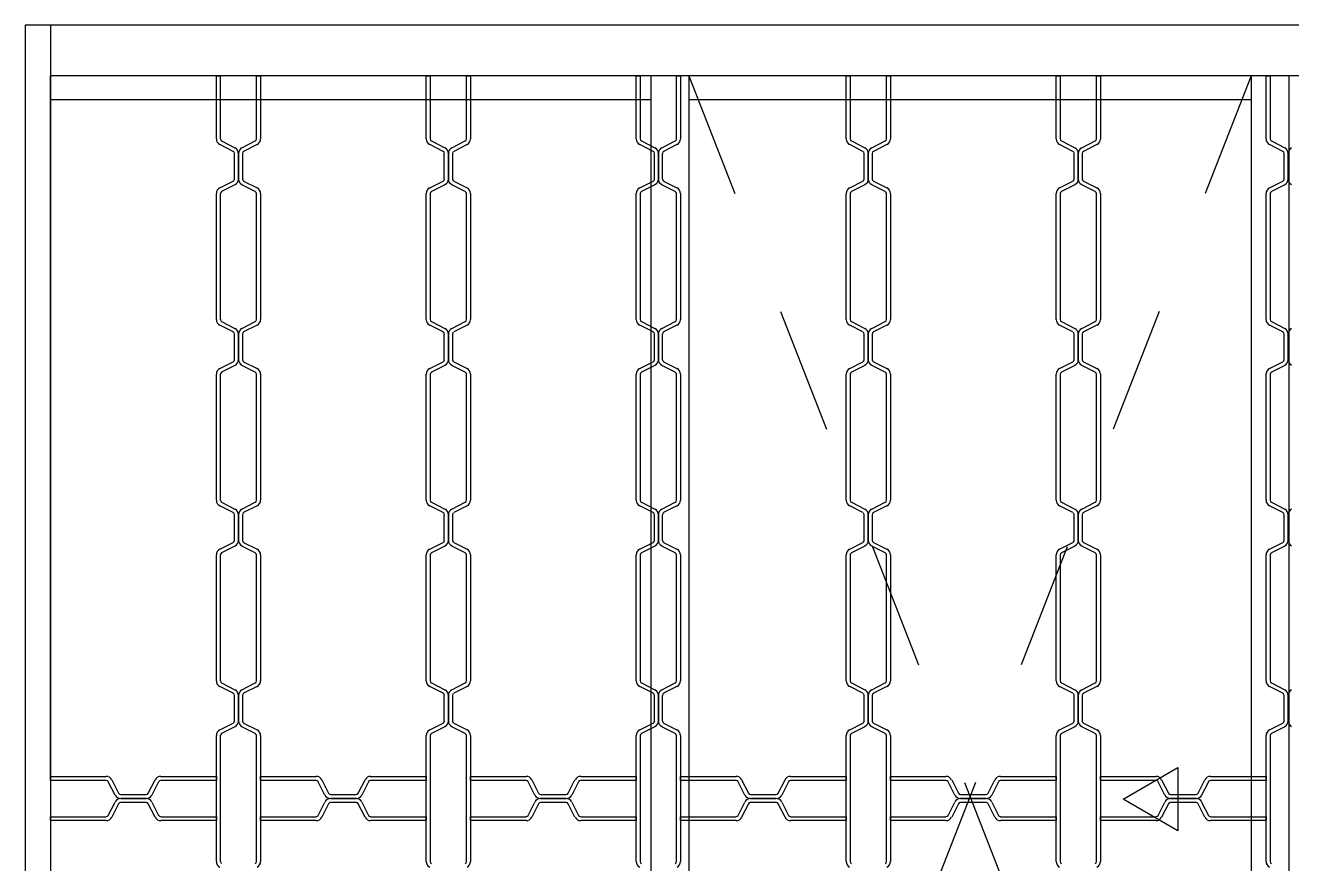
# Model space of a CAD drawing. Header units: millimetres. Extents: x 235.35 to 237.35, y 1281.78 to 1282.98.
# Drawn here: x 235.355 to 236.357, y 1282.321 to 1282.984 of the extents above; entities that cross this region are included whole.
import ezdxf

# ---------------------------------------------------------------- set-up
doc = ezdxf.new("R2010")
doc.units = ezdxf.units.MM
doc.header["$LTSCALE"] = 0.5
doc.linetypes.add('HIDDEN2', pattern=[0.1875, 0.125, -0.0625])
doc.layers.add('Gravia_Janelas', color=1, linetype='Continuous')
doc.layers.add('Gravia_Janelas_hidden2', color=1, linetype='HIDDEN2')

msp = doc.modelspace()

# ---------------------------------------------------------------- linework, layer by layer
at = {"layer": 'Gravia_Janelas', "color": 2}
for p, q in [((235.3547, 1282.9837), (235.3547, 1281.7837)), ((237.3547, 1282.9837), (235.3547, 1282.9837))]:
    msp.add_line(p, q, dxfattribs=at)
at = {"layer": 'Gravia_Janelas'}
for p, q in [((235.3747, 1282.9837), (235.3747, 1281.7837)), ((237.3347, 1282.9437), (235.3747, 1282.9437)), ((237.3347, 1282.9437), (235.3747, 1282.9437)), ((235.3747, 1282.7777), (235.3747, 1282.9437)), ((235.3747, 1282.3896), (235.3747, 1282.9437)), ((235.5059, 1282.8938), (235.5059, 1282.9437)), ((235.5059, 1282.9437), (235.509, 1282.9437)), ((235.509, 1282.9437), (235.509, 1282.8938)), ((235.5377, 1282.9437), (235.5409, 1282.9437)), ((235.5377, 1282.8938), (235.5377, 1282.9437)), ((235.5409, 1282.9437), (235.5409, 1282.8938)), ((235.672, 1282.8938), (235.672, 1282.9437)), ((235.672, 1282.9437), (235.6752, 1282.9437)), ((235.6752, 1282.9437), (235.6752, 1282.8938)), ((235.7038, 1282.9437), (235.707, 1282.9437)), ((235.7038, 1282.8938), (235.7038, 1282.9437)), ((235.707, 1282.9437), (235.707, 1282.8938)), ((235.8382, 1282.8938), (235.8382, 1282.9437)), ((235.8382, 1282.9437), (235.8413, 1282.9437)), ((235.8413, 1282.9437), (235.8413, 1282.8938)), ((235.8497, 1282.9437), (235.8497, 1281.8037)), ((235.87, 1282.9437), (235.8732, 1282.9437)), ((235.87, 1282.8938), (235.87, 1282.9437)), ((235.8732, 1282.9437), (235.8732, 1282.8938)), ((235.8797, 1282.9437), (235.8797, 1281.8037)), ((236.0043, 1282.8938), (236.0043, 1282.9437)), ((236.0043, 1282.9437), (236.0075, 1282.9437)), ((236.0075, 1282.9437), (236.0075, 1282.8938)), ((236.0361, 1282.9437), (236.0393, 1282.9437)), ((236.0361, 1282.8938), (236.0361, 1282.9437)), ((236.0393, 1282.9437), (236.0393, 1282.8938)), ((236.1705, 1282.8938), (236.1705, 1282.9437)), ((236.1705, 1282.9437), (236.1736, 1282.9437)), ((236.1736, 1282.9437), (236.1736, 1282.8938)), ((236.2023, 1282.9437), (236.2055, 1282.9437)), ((236.2023, 1282.8938), (236.2023, 1282.9437)), ((236.2055, 1282.9437), (236.2055, 1282.8938)), ((236.3247, 1282.9437), (236.3247, 1281.8037)), ((236.3366, 1282.8938), (236.3366, 1282.9437)), ((236.3366, 1282.9437), (236.3398, 1282.9437)), ((236.3398, 1282.9437), (236.3398, 1282.8938)), ((236.3547, 1282.9437), (236.3547, 1281.8037)), ((235.8497, 1282.9248), (235.3747, 1282.9248)), ((236.3247, 1282.9248), (235.8797, 1282.9248)), ((235.51, 1282.8922), (235.5206, 1282.8868)), ((235.5261, 1282.8868), (235.5367, 1282.8922)), ((235.6762, 1282.8922), (235.6868, 1282.8868)), ((235.6923, 1282.8868), (235.7028, 1282.8922)), ((235.8423, 1282.8922), (235.8529, 1282.8868)), ((235.8584, 1282.8868), (235.869, 1282.8922)), ((236.0085, 1282.8922), (236.0191, 1282.8868)), ((236.0246, 1282.8868), (236.0351, 1282.8922)), ((236.1746, 1282.8922), (236.1852, 1282.8868)), ((236.1907, 1282.8868), (236.2013, 1282.8922)), ((236.3408, 1282.8922), (236.3514, 1282.8868)), ((235.5192, 1282.884), (235.5086, 1282.8893)), ((235.5202, 1282.8621), (235.5202, 1282.8823)), ((235.5234, 1282.8621), (235.5234, 1282.8823)), ((235.5234, 1282.8823), (235.5234, 1282.8621)), ((235.5265, 1282.8823), (235.5265, 1282.8621)), ((235.5381, 1282.8893), (235.5275, 1282.884)), ((235.6853, 1282.884), (235.6748, 1282.8893)), ((235.6863, 1282.8621), (235.6863, 1282.8823)), ((235.6895, 1282.8621), (235.6895, 1282.8823)), ((235.6895, 1282.8823), (235.6895, 1282.8621)), ((235.6927, 1282.8823), (235.6927, 1282.8621)), ((235.7043, 1282.8893), (235.6937, 1282.884)), ((235.8515, 1282.884), (235.8409, 1282.8893)), ((235.8525, 1282.8621), (235.8525, 1282.8823)), ((235.8557, 1282.8621), (235.8557, 1282.8823)), ((235.8557, 1282.8823), (235.8557, 1282.8621)), ((235.8588, 1282.8823), (235.8588, 1282.8621)), ((235.8704, 1282.8893), (235.8598, 1282.884)), ((236.0176, 1282.884), (236.0071, 1282.8893)), ((236.0186, 1282.8621), (236.0186, 1282.8823)), ((236.0218, 1282.8621), (236.0218, 1282.8823)), ((236.0218, 1282.8823), (236.0218, 1282.8621)), ((236.025, 1282.8823), (236.025, 1282.8621)), ((236.0366, 1282.8893), (236.026, 1282.884)), ((236.1838, 1282.884), (236.1732, 1282.8893)), ((236.1848, 1282.8621), (236.1848, 1282.8823)), ((236.188, 1282.8621), (236.188, 1282.8823)), ((236.188, 1282.8823), (236.188, 1282.8621)), ((236.1911, 1282.8823), (236.1911, 1282.8621)), ((236.2027, 1282.8893), (236.1921, 1282.884)), ((236.3499, 1282.884), (236.3394, 1282.8893)), ((236.3509, 1282.8621), (236.3509, 1282.8823)), ((236.3541, 1282.8621), (236.3541, 1282.8823)), ((236.3541, 1282.8823), (236.3541, 1282.8621)), ((235.5086, 1282.8551), (235.5192, 1282.8605)), ((235.5206, 1282.8576), (235.51, 1282.8523)), ((235.5367, 1282.8523), (235.5261, 1282.8576)), ((235.5275, 1282.8605), (235.5381, 1282.8551)), ((235.6748, 1282.8551), (235.6853, 1282.8605)), ((235.6868, 1282.8576), (235.6762, 1282.8523)), ((235.7028, 1282.8523), (235.6923, 1282.8576)), ((235.6937, 1282.8605), (235.7043, 1282.8551)), ((235.8409, 1282.8551), (235.8515, 1282.8605)), ((235.8529, 1282.8576), (235.8423, 1282.8523)), ((235.869, 1282.8523), (235.8584, 1282.8576)), ((235.8598, 1282.8605), (235.8704, 1282.8551)), ((236.0071, 1282.8551), (236.0176, 1282.8605)), ((236.0191, 1282.8576), (236.0085, 1282.8523)), ((236.0351, 1282.8523), (236.0246, 1282.8576)), ((236.026, 1282.8605), (236.0366, 1282.8551)), ((236.1732, 1282.8551), (236.1838, 1282.8605)), ((236.1852, 1282.8576), (236.1746, 1282.8523)), ((236.2013, 1282.8523), (236.1907, 1282.8576)), ((236.1921, 1282.8605), (236.2027, 1282.8551)), ((236.3394, 1282.8551), (236.3499, 1282.8605)), ((236.3514, 1282.8576), (236.3408, 1282.8523)), ((235.5059, 1282.7509), (235.5059, 1282.8506)), ((235.509, 1282.8506), (235.509, 1282.7509)), ((235.5377, 1282.7509), (235.5377, 1282.8506)), ((235.5409, 1282.8506), (235.5409, 1282.7509)), ((235.672, 1282.7509), (235.672, 1282.8506)), ((235.6752, 1282.8506), (235.6752, 1282.7509)), ((235.7038, 1282.7509), (235.7038, 1282.8506)), ((235.707, 1282.8506), (235.707, 1282.7509)), ((235.8382, 1282.7509), (235.8382, 1282.8506)), ((235.8413, 1282.8506), (235.8413, 1282.7509)), ((235.87, 1282.7509), (235.87, 1282.8506)), ((235.8732, 1282.8506), (235.8732, 1282.7509)), ((236.0043, 1282.7509), (236.0043, 1282.8506)), ((236.0075, 1282.8506), (236.0075, 1282.7509)), ((236.0361, 1282.7509), (236.0361, 1282.8506)), ((236.0393, 1282.8506), (236.0393, 1282.7509)), ((236.1705, 1282.7509), (236.1705, 1282.8506)), ((236.1736, 1282.8506), (236.1736, 1282.7509)), ((236.2023, 1282.7509), (236.2023, 1282.8506)), ((236.2055, 1282.8506), (236.2055, 1282.7509)), ((236.3366, 1282.7509), (236.3366, 1282.8506)), ((236.3398, 1282.8506), (236.3398, 1282.7509)), ((235.3747, 1282.7777), (235.3747, 1282.7737)), ((235.5192, 1282.7411), (235.5086, 1282.7464)), ((235.51, 1282.7493), (235.5206, 1282.7439)), ((235.5261, 1282.7439), (235.5367, 1282.7493)), ((235.5381, 1282.7464), (235.5275, 1282.7411)), ((235.6853, 1282.7411), (235.6748, 1282.7464)), ((235.6762, 1282.7493), (235.6868, 1282.7439)), ((235.6923, 1282.7439), (235.7028, 1282.7493)), ((235.7043, 1282.7464), (235.6937, 1282.7411)), ((235.8515, 1282.7411), (235.8409, 1282.7464)), ((235.8423, 1282.7493), (235.8529, 1282.7439)), ((235.8584, 1282.7439), (235.869, 1282.7493)), ((235.8704, 1282.7464), (235.8598, 1282.7411)), ((236.0176, 1282.7411), (236.0071, 1282.7464)), ((236.0085, 1282.7493), (236.0191, 1282.7439)), ((236.0246, 1282.7439), (236.0351, 1282.7493)), ((236.0366, 1282.7464), (236.026, 1282.7411)), ((236.1838, 1282.7411), (236.1732, 1282.7464)), ((236.1746, 1282.7493), (236.1852, 1282.7439)), ((236.1907, 1282.7439), (236.2013, 1282.7493)), ((236.2027, 1282.7464), (236.1921, 1282.7411)), ((236.3499, 1282.7411), (236.3394, 1282.7464)), ((236.3408, 1282.7493), (236.3514, 1282.7439)), ((235.5202, 1282.7192), (235.5202, 1282.7394)), ((235.5234, 1282.7192), (235.5234, 1282.7394)), ((235.5234, 1282.7394), (235.5234, 1282.7192)), ((235.5265, 1282.7394), (235.5265, 1282.7192)), ((235.6863, 1282.7192), (235.6863, 1282.7394)), ((235.6895, 1282.7192), (235.6895, 1282.7394)), ((235.6895, 1282.7394), (235.6895, 1282.7192)), ((235.6927, 1282.7394), (235.6927, 1282.7192)), ((235.8525, 1282.7192), (235.8525, 1282.7394)), ((235.8557, 1282.7192), (235.8557, 1282.7394)), ((235.8557, 1282.7394), (235.8557, 1282.7192)), ((235.8588, 1282.7394), (235.8588, 1282.7192)), ((236.0186, 1282.7192), (236.0186, 1282.7394)), ((236.0218, 1282.7192), (236.0218, 1282.7394)), ((236.0218, 1282.7394), (236.0218, 1282.7192)), ((236.025, 1282.7394), (236.025, 1282.7192)), ((236.1848, 1282.7192), (236.1848, 1282.7394)), ((236.188, 1282.7192), (236.188, 1282.7394)), ((236.188, 1282.7394), (236.188, 1282.7192)), ((236.1911, 1282.7394), (236.1911, 1282.7192)), ((236.3509, 1282.7192), (236.3509, 1282.7394)), ((236.3541, 1282.7192), (236.3541, 1282.7394)), ((236.3541, 1282.7394), (236.3541, 1282.7192)), ((235.5086, 1282.7122), (235.5192, 1282.7176)), ((235.5206, 1282.7147), (235.51, 1282.7094)), ((235.5367, 1282.7094), (235.5261, 1282.7147)), ((235.5275, 1282.7176), (235.5381, 1282.7122)), ((235.6748, 1282.7122), (235.6853, 1282.7176)), ((235.6868, 1282.7147), (235.6762, 1282.7094)), ((235.7028, 1282.7094), (235.6923, 1282.7147)), ((235.6937, 1282.7176), (235.7043, 1282.7122)), ((235.8409, 1282.7122), (235.8515, 1282.7176)), ((235.8529, 1282.7147), (235.8423, 1282.7094)), ((235.869, 1282.7094), (235.8584, 1282.7147)), ((235.8598, 1282.7176), (235.8704, 1282.7122)), ((236.0071, 1282.7122), (236.0176, 1282.7176)), ((236.0191, 1282.7147), (236.0085, 1282.7094)), ((236.0351, 1282.7094), (236.0246, 1282.7147)), ((236.026, 1282.7176), (236.0366, 1282.7122)), ((236.1732, 1282.7122), (236.1838, 1282.7176)), ((236.1852, 1282.7147), (236.1746, 1282.7094)), ((236.2013, 1282.7094), (236.1907, 1282.7147)), ((236.1921, 1282.7176), (236.2027, 1282.7122)), ((236.3394, 1282.7122), (236.3499, 1282.7176)), ((236.3514, 1282.7147), (236.3408, 1282.7094)), ((235.5059, 1282.608), (235.5059, 1282.7077)), ((235.509, 1282.7077), (235.509, 1282.608)), ((235.5377, 1282.608), (235.5377, 1282.7077)), ((235.5409, 1282.7077), (235.5409, 1282.608)), ((235.672, 1282.608), (235.672, 1282.7077)), ((235.6752, 1282.7077), (235.6752, 1282.608)), ((235.7038, 1282.608), (235.7038, 1282.7077)), ((235.707, 1282.7077), (235.707, 1282.608)), ((235.8382, 1282.608), (235.8382, 1282.7077)), ((235.8413, 1282.7077), (235.8413, 1282.608)), ((235.87, 1282.608), (235.87, 1282.7077)), ((235.8732, 1282.7077), (235.8732, 1282.608)), ((236.0043, 1282.608), (236.0043, 1282.7077)), ((236.0075, 1282.7077), (236.0075, 1282.608)), ((236.0361, 1282.608), (236.0361, 1282.7077)), ((236.0393, 1282.7077), (236.0393, 1282.608)), ((236.1705, 1282.608), (236.1705, 1282.7077)), ((236.1736, 1282.7077), (236.1736, 1282.608)), ((236.2023, 1282.608), (236.2023, 1282.7077)), ((236.2055, 1282.7077), (236.2055, 1282.608)), ((236.3366, 1282.608), (236.3366, 1282.7077)), ((236.3398, 1282.7077), (236.3398, 1282.608)), ((235.3747, 1282.6157), (235.3747, 1282.6117)), ((235.5192, 1282.5982), (235.5086, 1282.6035)), ((235.51, 1282.6064), (235.5206, 1282.601)), ((235.5261, 1282.601), (235.5367, 1282.6064)), ((235.5381, 1282.6035), (235.5275, 1282.5982)), ((235.6853, 1282.5982), (235.6748, 1282.6035)), ((235.6762, 1282.6064), (235.6868, 1282.601)), ((235.6923, 1282.601), (235.7028, 1282.6064)), ((235.7043, 1282.6035), (235.6937, 1282.5982)), ((235.8515, 1282.5982), (235.8409, 1282.6035)), ((235.8423, 1282.6064), (235.8529, 1282.601)), ((235.8584, 1282.601), (235.869, 1282.6064)), ((235.8704, 1282.6035), (235.8598, 1282.5982)), ((236.0176, 1282.5982), (236.0071, 1282.6035)), ((236.0085, 1282.6064), (236.0191, 1282.601)), ((236.0246, 1282.601), (236.0351, 1282.6064)), ((236.0366, 1282.6035), (236.026, 1282.5982)), ((236.1838, 1282.5982), (236.1732, 1282.6035)), ((236.1746, 1282.6064), (236.1852, 1282.601)), ((236.1907, 1282.601), (236.2013, 1282.6064)), ((236.2027, 1282.6035), (236.1921, 1282.5982)), ((236.3499, 1282.5982), (236.3394, 1282.6035)), ((236.3408, 1282.6064), (236.3514, 1282.601)), ((235.5202, 1282.5763), (235.5202, 1282.5965)), ((235.5234, 1282.5763), (235.5234, 1282.5965)), ((235.5234, 1282.5965), (235.5234, 1282.5763)), ((235.5265, 1282.5965), (235.5265, 1282.5763)), ((235.6863, 1282.5763), (235.6863, 1282.5965)), ((235.6895, 1282.5763), (235.6895, 1282.5965)), ((235.6895, 1282.5965), (235.6895, 1282.5763)), ((235.6927, 1282.5965), (235.6927, 1282.5763)), ((235.8525, 1282.5763), (235.8525, 1282.5965)), ((235.8557, 1282.5763), (235.8557, 1282.5965)), ((235.8557, 1282.5965), (235.8557, 1282.5763)), ((235.8588, 1282.5965), (235.8588, 1282.5763)), ((236.0186, 1282.5763), (236.0186, 1282.5965)), ((236.0218, 1282.5763), (236.0218, 1282.5965)), ((236.0218, 1282.5965), (236.0218, 1282.5763)), ((236.025, 1282.5965), (236.025, 1282.5763)), ((236.1848, 1282.5763), (236.1848, 1282.5965)), ((236.188, 1282.5763), (236.188, 1282.5965)), ((236.188, 1282.5965), (236.188, 1282.5763)), ((236.1911, 1282.5965), (236.1911, 1282.5763)), ((236.3509, 1282.5763), (236.3509, 1282.5965)), ((236.3541, 1282.5763), (236.3541, 1282.5965)), ((236.3541, 1282.5965), (236.3541, 1282.5763)), ((235.5086, 1282.5693), (235.5192, 1282.5747)), ((235.5206, 1282.5718), (235.51, 1282.5665)), ((235.5367, 1282.5665), (235.5261, 1282.5718)), ((235.5275, 1282.5747), (235.5381, 1282.5693)), ((235.6748, 1282.5693), (235.6853, 1282.5747)), ((235.6868, 1282.5718), (235.6762, 1282.5665)), ((235.7028, 1282.5665), (235.6923, 1282.5718)), ((235.6937, 1282.5747), (235.7043, 1282.5693)), ((235.8409, 1282.5693), (235.8515, 1282.5747)), ((235.8529, 1282.5718), (235.8423, 1282.5665)), ((235.869, 1282.5665), (235.8584, 1282.5718)), ((235.8598, 1282.5747), (235.8704, 1282.5693)), ((236.0071, 1282.5693), (236.0176, 1282.5747)), ((236.0191, 1282.5718), (236.0085, 1282.5665)), ((236.0351, 1282.5665), (236.0246, 1282.5718)), ((236.026, 1282.5747), (236.0366, 1282.5693)), ((236.1732, 1282.5693), (236.1838, 1282.5747)), ((236.1852, 1282.5718), (236.1746, 1282.5665)), ((236.2013, 1282.5665), (236.1907, 1282.5718)), ((236.1921, 1282.5747), (236.2027, 1282.5693)), ((236.3394, 1282.5693), (236.3499, 1282.5747)), ((236.3514, 1282.5718), (236.3408, 1282.5665)), ((235.5059, 1282.4651), (235.5059, 1282.5648)), ((235.509, 1282.5648), (235.509, 1282.4651)), ((235.5377, 1282.4651), (235.5377, 1282.5648)), ((235.5409, 1282.5648), (235.5409, 1282.4651)), ((235.672, 1282.4651), (235.672, 1282.5648)), ((235.6752, 1282.5648), (235.6752, 1282.4651)), ((235.7038, 1282.4651), (235.7038, 1282.5648)), ((235.707, 1282.5648), (235.707, 1282.4651)), ((235.8382, 1282.4651), (235.8382, 1282.5648)), ((235.8413, 1282.5648), (235.8413, 1282.4651)), ((235.87, 1282.4651), (235.87, 1282.5648)), ((235.8732, 1282.5648), (235.8732, 1282.4651)), ((236.0043, 1282.4651), (236.0043, 1282.5648)), ((236.0075, 1282.5648), (236.0075, 1282.4651)), ((236.0361, 1282.4651), (236.0361, 1282.5648)), ((236.0393, 1282.5648), (236.0393, 1282.4651)), ((236.1705, 1282.4651), (236.1705, 1282.5648)), ((236.1736, 1282.5648), (236.1736, 1282.4651)), ((236.2023, 1282.4651), (236.2023, 1282.5648)), ((236.2055, 1282.5648), (236.2055, 1282.4651)), ((236.3366, 1282.4651), (236.3366, 1282.5648)), ((236.3398, 1282.5648), (236.3398, 1282.4651)), ((235.5192, 1282.4553), (235.5086, 1282.4606)), ((235.51, 1282.4635), (235.5206, 1282.4581)), ((235.5261, 1282.4581), (235.5367, 1282.4635)), ((235.5381, 1282.4606), (235.5275, 1282.4553)), ((235.6853, 1282.4553), (235.6748, 1282.4606)), ((235.6762, 1282.4635), (235.6868, 1282.4581)), ((235.6923, 1282.4581), (235.7028, 1282.4635)), ((235.7043, 1282.4606), (235.6937, 1282.4553)), ((235.8515, 1282.4553), (235.8409, 1282.4606)), ((235.8423, 1282.4635), (235.8529, 1282.4581)), ((235.8584, 1282.4581), (235.869, 1282.4635)), ((235.8704, 1282.4606), (235.8598, 1282.4553)), ((236.0176, 1282.4553), (236.0071, 1282.4606)), ((236.0085, 1282.4635), (236.0191, 1282.4581)), ((236.0246, 1282.4581), (236.0351, 1282.4635)), ((236.0366, 1282.4606), (236.026, 1282.4553)), ((236.1838, 1282.4553), (236.1732, 1282.4606)), ((236.1746, 1282.4635), (236.1852, 1282.4581)), ((236.1907, 1282.4581), (236.2013, 1282.4635)), ((236.2027, 1282.4606), (236.1921, 1282.4553)), ((236.3499, 1282.4553), (236.3394, 1282.4606)), ((236.3408, 1282.4635), (236.3514, 1282.4581)), ((235.3747, 1282.4537), (235.3747, 1282.4497)), ((235.5202, 1282.4334), (235.5202, 1282.4536)), ((235.5234, 1282.4334), (235.5234, 1282.4536)), ((235.5234, 1282.4536), (235.5234, 1282.4334)), ((235.5265, 1282.4536), (235.5265, 1282.4334)), ((235.6863, 1282.4334), (235.6863, 1282.4536)), ((235.6895, 1282.4334), (235.6895, 1282.4536)), ((235.6895, 1282.4536), (235.6895, 1282.4334)), ((235.6927, 1282.4536), (235.6927, 1282.4334)), ((235.8525, 1282.4334), (235.8525, 1282.4536)), ((235.8557, 1282.4334), (235.8557, 1282.4536)), ((235.8557, 1282.4536), (235.8557, 1282.4334)), ((235.8588, 1282.4536), (235.8588, 1282.4334)), ((236.0186, 1282.4334), (236.0186, 1282.4536)), ((236.0218, 1282.4334), (236.0218, 1282.4536)), ((236.0218, 1282.4536), (236.0218, 1282.4334)), ((236.025, 1282.4536), (236.025, 1282.4334)), ((236.1848, 1282.4334), (236.1848, 1282.4536)), ((236.188, 1282.4334), (236.188, 1282.4536)), ((236.188, 1282.4536), (236.188, 1282.4334)), ((236.1911, 1282.4536), (236.1911, 1282.4334)), ((236.3509, 1282.4334), (236.3509, 1282.4536)), ((236.3541, 1282.4334), (236.3541, 1282.4536)), ((236.3541, 1282.4536), (236.3541, 1282.4334)), ((235.5086, 1282.4264), (235.5192, 1282.4318)), ((235.5275, 1282.4318), (235.5381, 1282.4264)), ((235.6748, 1282.4264), (235.6853, 1282.4318)), ((235.6937, 1282.4318), (235.7043, 1282.4264)), ((235.8409, 1282.4264), (235.8515, 1282.4318)), ((235.8598, 1282.4318), (235.8704, 1282.4264)), ((236.0071, 1282.4264), (236.0176, 1282.4318)), ((236.026, 1282.4318), (236.0366, 1282.4264)), ((236.1732, 1282.4264), (236.1838, 1282.4318)), ((236.1921, 1282.4318), (236.2027, 1282.4264)), ((236.3394, 1282.4264), (236.3499, 1282.4318)), ((235.5059, 1282.3222), (235.5059, 1282.4219)), ((235.509, 1282.4219), (235.509, 1282.3222)), ((235.5206, 1282.4289), (235.51, 1282.4236)), ((235.5367, 1282.4236), (235.5261, 1282.4289)), ((235.5377, 1282.3222), (235.5377, 1282.4219)), ((235.5409, 1282.4219), (235.5409, 1282.3222)), ((235.672, 1282.3222), (235.672, 1282.4219)), ((235.6752, 1282.4219), (235.6752, 1282.3222)), ((235.6868, 1282.4289), (235.6762, 1282.4236)), ((235.7028, 1282.4236), (235.6923, 1282.4289)), ((235.7038, 1282.3222), (235.7038, 1282.4219)), ((235.707, 1282.4219), (235.707, 1282.3222)), ((235.8382, 1282.3222), (235.8382, 1282.4219)), ((235.8413, 1282.4219), (235.8413, 1282.3222)), ((235.8529, 1282.4289), (235.8423, 1282.4236)), ((235.869, 1282.4236), (235.8584, 1282.4289)), ((235.87, 1282.3222), (235.87, 1282.4219)), ((235.8732, 1282.4219), (235.8732, 1282.3222)), ((236.0043, 1282.3222), (236.0043, 1282.4219)), ((236.0075, 1282.4219), (236.0075, 1282.3222)), ((236.0191, 1282.4289), (236.0085, 1282.4236)), ((236.0351, 1282.4236), (236.0246, 1282.4289)), ((236.0361, 1282.3222), (236.0361, 1282.4219)), ((236.0393, 1282.4219), (236.0393, 1282.3222)), ((236.1705, 1282.3222), (236.1705, 1282.4219)), ((236.1736, 1282.4219), (236.1736, 1282.3222)), ((236.1852, 1282.4289), (236.1746, 1282.4236)), ((236.2013, 1282.4236), (236.1907, 1282.4289)), ((236.2023, 1282.3222), (236.2023, 1282.4219)), ((236.2055, 1282.4219), (236.2055, 1282.3222)), ((236.3366, 1282.3222), (236.3366, 1282.4219)), ((236.3398, 1282.4219), (236.3398, 1282.3222)), ((236.3514, 1282.4289), (236.3408, 1282.4236)), ((235.3747, 1282.3896), (235.4187, 1282.3896)), ((235.3747, 1282.3864), (235.3747, 1282.3896)), ((235.4187, 1282.3864), (235.3747, 1282.3864)), ((235.4257, 1282.3748), (235.4203, 1282.3854)), ((235.4232, 1282.3868), (235.4285, 1282.3762)), ((235.452, 1282.3762), (235.4574, 1282.3868)), ((235.4602, 1282.3854), (235.4549, 1282.3748)), ((235.4619, 1282.3896), (235.5059, 1282.3896)), ((235.5059, 1282.3864), (235.4619, 1282.3864)), ((235.5059, 1282.3896), (235.5059, 1282.3864)), ((235.5409, 1282.3896), (235.5849, 1282.3896)), ((235.5409, 1282.3864), (235.5409, 1282.3896)), ((235.5849, 1282.3864), (235.5409, 1282.3864)), ((235.5918, 1282.3748), (235.5865, 1282.3854)), ((235.5893, 1282.3868), (235.5947, 1282.3762)), ((235.6182, 1282.3762), (235.6236, 1282.3868)), ((235.6264, 1282.3854), (235.621, 1282.3748)), ((235.628, 1282.3896), (235.672, 1282.3896)), ((235.672, 1282.3864), (235.628, 1282.3864)), ((235.672, 1282.3896), (235.672, 1282.3864)), ((235.707, 1282.3896), (235.751, 1282.3896)), ((235.707, 1282.3864), (235.707, 1282.3896)), ((235.751, 1282.3864), (235.707, 1282.3864)), ((235.758, 1282.3748), (235.7526, 1282.3854)), ((235.7555, 1282.3868), (235.7608, 1282.3762)), ((235.7843, 1282.3762), (235.7897, 1282.3868)), ((235.7925, 1282.3854), (235.7872, 1282.3748)), ((235.7942, 1282.3896), (235.8382, 1282.3896)), ((235.8382, 1282.3864), (235.7942, 1282.3864)), ((235.8382, 1282.3896), (235.8382, 1282.3864)), ((235.8732, 1282.3896), (235.9172, 1282.3896)), ((235.8732, 1282.3864), (235.8732, 1282.3896)), ((235.9172, 1282.3864), (235.8732, 1282.3864)), ((235.9241, 1282.3748), (235.9188, 1282.3854)), ((235.9216, 1282.3868), (235.927, 1282.3762)), ((235.9505, 1282.3762), (235.9559, 1282.3868)), ((235.9587, 1282.3854), (235.9533, 1282.3748)), ((235.9603, 1282.3896), (236.0043, 1282.3896)), ((236.0043, 1282.3864), (235.9603, 1282.3864)), ((236.0043, 1282.3896), (236.0043, 1282.3864)), ((236.0393, 1282.3896), (236.0833, 1282.3896)), ((236.0393, 1282.3864), (236.0393, 1282.3896)), ((236.0833, 1282.3864), (236.0393, 1282.3864)), ((236.0903, 1282.3748), (236.0849, 1282.3854)), ((236.0878, 1282.3868), (236.0931, 1282.3762)), ((236.1166, 1282.3762), (236.122, 1282.3868)), ((236.1248, 1282.3854), (236.1195, 1282.3748)), ((236.1265, 1282.3896), (236.1705, 1282.3896)), ((236.1705, 1282.3864), (236.1265, 1282.3864)), ((236.1705, 1282.3896), (236.1705, 1282.3864)), ((236.2055, 1282.3896), (236.2495, 1282.3896)), ((236.2055, 1282.3864), (236.2055, 1282.3896)), ((236.2495, 1282.3864), (236.2055, 1282.3864)), ((236.2564, 1282.3748), (236.2511, 1282.3854)), ((236.2539, 1282.3868), (236.2593, 1282.3762)), ((236.2828, 1282.3762), (236.2882, 1282.3868)), ((236.291, 1282.3854), (236.2856, 1282.3748)), ((236.2926, 1282.3896), (236.3366, 1282.3896)), ((236.3366, 1282.3864), (236.2926, 1282.3864)), ((236.3366, 1282.3896), (236.3366, 1282.3864)), ((235.4302, 1282.3752), (235.4504, 1282.3752)), ((235.4504, 1282.3721), (235.4302, 1282.3721)), ((235.4302, 1282.3721), (235.4504, 1282.3721)), ((235.5963, 1282.3752), (235.6166, 1282.3752)), ((235.6166, 1282.3721), (235.5963, 1282.3721)), ((235.5963, 1282.3721), (235.6166, 1282.3721)), ((235.7625, 1282.3752), (235.7827, 1282.3752)), ((235.7827, 1282.3721), (235.7625, 1282.3721)), ((235.7625, 1282.3721), (235.7827, 1282.3721)), ((235.9286, 1282.3752), (235.9489, 1282.3752)), ((235.9489, 1282.3721), (235.9286, 1282.3721)), ((235.9286, 1282.3721), (235.9489, 1282.3721)), ((236.0948, 1282.3752), (236.115, 1282.3752)), ((236.115, 1282.3721), (236.0948, 1282.3721)), ((236.0948, 1282.3721), (236.115, 1282.3721)), ((236.2609, 1282.3752), (236.2812, 1282.3752)), ((236.2812, 1282.3721), (236.2609, 1282.3721)), ((236.2609, 1282.3721), (236.2812, 1282.3721)), ((235.4203, 1282.3587), (235.4257, 1282.3693)), ((235.4285, 1282.3679), (235.4232, 1282.3573)), ((235.4504, 1282.3689), (235.4302, 1282.3689)), ((235.4574, 1282.3573), (235.452, 1282.3679)), ((235.4549, 1282.3693), (235.4602, 1282.3587)), ((235.5865, 1282.3587), (235.5918, 1282.3693)), ((235.5947, 1282.3679), (235.5893, 1282.3573)), ((235.6166, 1282.3689), (235.5963, 1282.3689)), ((235.6236, 1282.3573), (235.6182, 1282.3679)), ((235.621, 1282.3693), (235.6264, 1282.3587)), ((235.7526, 1282.3587), (235.758, 1282.3693)), ((235.7608, 1282.3679), (235.7555, 1282.3573)), ((235.7827, 1282.3689), (235.7625, 1282.3689)), ((235.7897, 1282.3573), (235.7843, 1282.3679)), ((235.7872, 1282.3693), (235.7925, 1282.3587)), ((235.9188, 1282.3587), (235.9241, 1282.3693)), ((235.927, 1282.3679), (235.9216, 1282.3573)), ((235.9489, 1282.3689), (235.9286, 1282.3689)), ((235.9559, 1282.3573), (235.9505, 1282.3679)), ((235.9533, 1282.3693), (235.9587, 1282.3587)), ((236.0849, 1282.3587), (236.0903, 1282.3693)), ((236.0931, 1282.3679), (236.0878, 1282.3573)), ((236.115, 1282.3689), (236.0948, 1282.3689)), ((236.122, 1282.3573), (236.1166, 1282.3679)), ((236.1195, 1282.3693), (236.1248, 1282.3587)), ((236.2511, 1282.3587), (236.2564, 1282.3693)), ((236.2593, 1282.3679), (236.2539, 1282.3573)), ((236.2812, 1282.3689), (236.2609, 1282.3689)), ((236.2882, 1282.3573), (236.2828, 1282.3679)), ((236.2856, 1282.3693), (236.291, 1282.3587)), ((235.3747, 1282.3546), (235.3747, 1282.3577)), ((235.3747, 1282.3577), (235.4187, 1282.3577)), ((235.4187, 1282.3546), (235.3747, 1282.3546)), ((235.4619, 1282.3577), (235.5059, 1282.3577)), ((235.5059, 1282.3546), (235.4619, 1282.3546)), ((235.5059, 1282.3577), (235.5059, 1282.3546)), ((235.5409, 1282.3546), (235.5409, 1282.3577)), ((235.5409, 1282.3577), (235.5849, 1282.3577)), ((235.5849, 1282.3546), (235.5409, 1282.3546)), ((235.628, 1282.3577), (235.672, 1282.3577)), ((235.672, 1282.3546), (235.628, 1282.3546)), ((235.672, 1282.3577), (235.672, 1282.3546)), ((235.707, 1282.3546), (235.707, 1282.3577)), ((235.707, 1282.3577), (235.751, 1282.3577)), ((235.751, 1282.3546), (235.707, 1282.3546)), ((235.7942, 1282.3577), (235.8382, 1282.3577)), ((235.8382, 1282.3546), (235.7942, 1282.3546)), ((235.8382, 1282.3577), (235.8382, 1282.3546)), ((235.8732, 1282.3546), (235.8732, 1282.3577)), ((235.8732, 1282.3577), (235.9172, 1282.3577)), ((235.9172, 1282.3546), (235.8732, 1282.3546)), ((235.9603, 1282.3577), (236.0043, 1282.3577)), ((236.0043, 1282.3546), (235.9603, 1282.3546)), ((236.0043, 1282.3577), (236.0043, 1282.3546)), ((236.0393, 1282.3546), (236.0393, 1282.3577)), ((236.0393, 1282.3577), (236.0833, 1282.3577)), ((236.0833, 1282.3546), (236.0393, 1282.3546)), ((236.1265, 1282.3577), (236.1705, 1282.3577)), ((236.1705, 1282.3546), (236.1265, 1282.3546)), ((236.1705, 1282.3577), (236.1705, 1282.3546)), ((236.2055, 1282.3546), (236.2055, 1282.3577)), ((236.2055, 1282.3577), (236.2495, 1282.3577)), ((236.2495, 1282.3546), (236.2055, 1282.3546)), ((236.2926, 1282.3577), (236.3366, 1282.3577)), ((236.3366, 1282.3546), (236.2926, 1282.3546)), ((236.3366, 1282.3577), (236.3366, 1282.3546))]:
    msp.add_line(p, q, dxfattribs=at)
msp.add_lwpolyline([(236.2668, 1282.3965), (236.2668, 1282.3465), (236.2235, 1282.3715)], close=True, dxfattribs=at)
for centre, radius, start, end in [((235.5109, 1282.8938), 0.005, 180, 243.1476), ((235.5109, 1282.8938), 0.00182, 180, 243.1476), ((235.5359, 1282.8938), 0.00182, 296.8524, 0), ((235.5359, 1282.8938), 0.005, 296.8524, 0), ((235.677, 1282.8938), 0.005, 180, 243.1476), ((235.677, 1282.8938), 0.00182, 180, 243.1476), ((235.702, 1282.8938), 0.00182, 296.8524, 0), ((235.702, 1282.8938), 0.005, 296.8524, 0), ((235.8432, 1282.8938), 0.005, 180, 243.1476), ((235.8432, 1282.8938), 0.00182, 180, 243.1476), ((235.8682, 1282.8938), 0.00182, 296.8524, 0), ((235.8682, 1282.8938), 0.005, 296.8524, 0), ((236.0093, 1282.8938), 0.005, 180, 243.1476), ((236.0093, 1282.8938), 0.00182, 180, 243.1476), ((236.0343, 1282.8938), 0.00182, 296.8524, 0), ((236.0343, 1282.8938), 0.005, 296.8524, 0), ((236.1755, 1282.8938), 0.005, 180, 243.1476), ((236.1755, 1282.8938), 0.00182, 180, 243.1476), ((236.2005, 1282.8938), 0.00182, 296.8524, 0), ((236.2005, 1282.8938), 0.005, 296.8524, 0), ((236.3416, 1282.8938), 0.005, 180, 243.1476), ((236.3416, 1282.8938), 0.00182, 180, 243.1476), ((235.5184, 1282.8823), 0.00182, 0, 63.1476), ((235.5184, 1282.8823), 0.005, 0, 63.1476), ((235.5284, 1282.8823), 0.005, 116.8524, 180), ((235.5284, 1282.8823), 0.00182, 116.8524, 180), ((235.6845, 1282.8823), 0.00182, 0, 63.1476), ((235.6845, 1282.8823), 0.005, 0, 63.1476), ((235.6945, 1282.8823), 0.005, 116.8524, 180), ((235.6945, 1282.8823), 0.00182, 116.8524, 180), ((235.8507, 1282.8823), 0.00182, 0, 63.1476), ((235.8507, 1282.8823), 0.005, 0, 63.1476), ((235.8607, 1282.8823), 0.005, 116.8524, 180), ((235.8607, 1282.8823), 0.00182, 116.8524, 180), ((236.0168, 1282.8823), 0.00182, 0, 63.1476), ((236.0168, 1282.8823), 0.005, 0, 63.1476), ((236.0268, 1282.8823), 0.005, 116.8524, 180), ((236.0268, 1282.8823), 0.00182, 116.8524, 180), ((236.183, 1282.8823), 0.00182, 0, 63.1476), ((236.183, 1282.8823), 0.005, 0, 63.1476), ((236.193, 1282.8823), 0.005, 116.8524, 180), ((236.193, 1282.8823), 0.00182, 116.8524, 180), ((236.3491, 1282.8823), 0.00182, 0, 63.1476), ((236.3491, 1282.8823), 0.005, 0, 63.1476), ((236.3591, 1282.8823), 0.005, 116.8524, 180), ((235.5184, 1282.8621), 0.00182, 296.8524, 0), ((235.5184, 1282.8621), 0.005, 296.8524, 0), ((235.5284, 1282.8621), 0.005, 180, 243.1476), ((235.5284, 1282.8621), 0.00182, 180, 243.1476), ((235.6845, 1282.8621), 0.00182, 296.8524, 0), ((235.6845, 1282.8621), 0.005, 296.8524, 0), ((235.6945, 1282.8621), 0.005, 180, 243.1476), ((235.6945, 1282.8621), 0.00182, 180, 243.1476), ((235.8507, 1282.8621), 0.00182, 296.8524, 0), ((235.8507, 1282.8621), 0.005, 296.8524, 0), ((235.8607, 1282.8621), 0.005, 180, 243.1476), ((235.8607, 1282.8621), 0.00182, 180, 243.1476), ((236.0168, 1282.8621), 0.00182, 296.8524, 0), ((236.0168, 1282.8621), 0.005, 296.8524, 0), ((236.0268, 1282.8621), 0.005, 180, 243.1476), ((236.0268, 1282.8621), 0.00182, 180, 243.1476), ((236.183, 1282.8621), 0.00182, 296.8524, 0), ((236.183, 1282.8621), 0.005, 296.8524, 0), ((236.193, 1282.8621), 0.005, 180, 243.1476), ((236.193, 1282.8621), 0.00182, 180, 243.1476), ((236.3491, 1282.8621), 0.00182, 296.8524, 0), ((236.3491, 1282.8621), 0.005, 296.8524, 0), ((236.3591, 1282.8621), 0.005, 180, 243.1476), ((235.5109, 1282.8506), 0.005, 116.8524, 180), ((235.5109, 1282.8506), 0.00182, 116.8524, 180), ((235.5359, 1282.8506), 0.00182, 0, 63.1476), ((235.5359, 1282.8506), 0.005, 0, 63.1476), ((235.677, 1282.8506), 0.005, 116.8524, 180), ((235.677, 1282.8506), 0.00182, 116.8524, 180), ((235.702, 1282.8506), 0.00182, 0, 63.1476), ((235.702, 1282.8506), 0.005, 0, 63.1476), ((235.8432, 1282.8506), 0.005, 116.8524, 180), ((235.8432, 1282.8506), 0.00182, 116.8524, 180), ((235.8682, 1282.8506), 0.00182, 0, 63.1476), ((235.8682, 1282.8506), 0.005, 0, 63.1476), ((236.0093, 1282.8506), 0.005, 116.8524, 180), ((236.0093, 1282.8506), 0.00182, 116.8524, 180), ((236.0343, 1282.8506), 0.00182, 0, 63.1476), ((236.0343, 1282.8506), 0.005, 0, 63.1476), ((236.1755, 1282.8506), 0.005, 116.8524, 180), ((236.1755, 1282.8506), 0.00182, 116.8524, 180), ((236.2005, 1282.8506), 0.00182, 0, 63.1476), ((236.2005, 1282.8506), 0.005, 0, 63.1476), ((236.3416, 1282.8506), 0.005, 116.8524, 180), ((236.3416, 1282.8506), 0.00182, 116.8524, 180), ((235.5109, 1282.7509), 0.005, 180, 243.1476), ((235.5109, 1282.7509), 0.00182, 180, 243.1476), ((235.5184, 1282.7394), 0.005, 0, 63.1476), ((235.5284, 1282.7394), 0.005, 116.8524, 180), ((235.5359, 1282.7509), 0.00182, 296.8524, 0), ((235.5359, 1282.7509), 0.005, 296.8524, 0), ((235.677, 1282.7509), 0.005, 180, 243.1476), ((235.677, 1282.7509), 0.00182, 180, 243.1476), ((235.6845, 1282.7394), 0.005, 0, 63.1476), ((235.6945, 1282.7394), 0.005, 116.8524, 180), ((235.702, 1282.7509), 0.00182, 296.8524, 0), ((235.702, 1282.7509), 0.005, 296.8524, 0), ((235.8432, 1282.7509), 0.005, 180, 243.1476), ((235.8432, 1282.7509), 0.00182, 180, 243.1476), ((235.8507, 1282.7394), 0.005, 0, 63.1476), ((235.8607, 1282.7394), 0.005, 116.8524, 180), ((235.8682, 1282.7509), 0.00182, 296.8524, 0), ((235.8682, 1282.7509), 0.005, 296.8524, 0), ((236.0093, 1282.7509), 0.005, 180, 243.1476), ((236.0093, 1282.7509), 0.00182, 180, 243.1476), ((236.0168, 1282.7394), 0.005, 0, 63.1476), ((236.0268, 1282.7394), 0.005, 116.8524, 180), ((236.0343, 1282.7509), 0.00182, 296.8524, 0), ((236.0343, 1282.7509), 0.005, 296.8524, 0), ((236.1755, 1282.7509), 0.005, 180, 243.1476), ((236.1755, 1282.7509), 0.00182, 180, 243.1476), ((236.183, 1282.7394), 0.005, 0, 63.1476), ((236.193, 1282.7394), 0.005, 116.8524, 180), ((236.2005, 1282.7509), 0.00182, 296.8524, 0), ((236.2005, 1282.7509), 0.005, 296.8524, 0), ((236.3416, 1282.7509), 0.005, 180, 243.1476), ((236.3416, 1282.7509), 0.00182, 180, 243.1476), ((236.3491, 1282.7394), 0.005, 0, 63.1476), ((236.3591, 1282.7394), 0.005, 116.8524, 180), ((235.5184, 1282.7394), 0.00182, 0, 63.1476), ((235.5284, 1282.7394), 0.00182, 116.8524, 180), ((235.6845, 1282.7394), 0.00182, 0, 63.1476), ((235.6945, 1282.7394), 0.00182, 116.8524, 180), ((235.8507, 1282.7394), 0.00182, 0, 63.1476), ((235.8607, 1282.7394), 0.00182, 116.8524, 180), ((236.0168, 1282.7394), 0.00182, 0, 63.1476), ((236.0268, 1282.7394), 0.00182, 116.8524, 180), ((236.183, 1282.7394), 0.00182, 0, 63.1476), ((236.193, 1282.7394), 0.00182, 116.8524, 180), ((236.3491, 1282.7394), 0.00182, 0, 63.1476), ((235.5109, 1282.7077), 0.005, 116.8524, 180), ((235.5184, 1282.7192), 0.00182, 296.8524, 0), ((235.5184, 1282.7192), 0.005, 296.8524, 0), ((235.5284, 1282.7192), 0.005, 180, 243.1476), ((235.5284, 1282.7192), 0.00182, 180, 243.1476), ((235.5359, 1282.7077), 0.005, 0, 63.1476), ((235.677, 1282.7077), 0.005, 116.8524, 180), ((235.6845, 1282.7192), 0.00182, 296.8524, 0), ((235.6845, 1282.7192), 0.005, 296.8524, 0), ((235.6945, 1282.7192), 0.005, 180, 243.1476), ((235.6945, 1282.7192), 0.00182, 180, 243.1476), ((235.702, 1282.7077), 0.005, 0, 63.1476), ((235.8432, 1282.7077), 0.005, 116.8524, 180), ((235.8507, 1282.7192), 0.00182, 296.8524, 0), ((235.8507, 1282.7192), 0.005, 296.8524, 0), ((235.8607, 1282.7192), 0.005, 180, 243.1476), ((235.8607, 1282.7192), 0.00182, 180, 243.1476), ((235.8682, 1282.7077), 0.005, 0, 63.1476), ((236.0093, 1282.7077), 0.005, 116.8524, 180), ((236.0168, 1282.7192), 0.00182, 296.8524, 0), ((236.0168, 1282.7192), 0.005, 296.8524, 0), ((236.0268, 1282.7192), 0.005, 180, 243.1476), ((236.0268, 1282.7192), 0.00182, 180, 243.1476), ((236.0343, 1282.7077), 0.005, 0, 63.1476), ((236.1755, 1282.7077), 0.005, 116.8524, 180), ((236.183, 1282.7192), 0.00182, 296.8524, 0), ((236.183, 1282.7192), 0.005, 296.8524, 0), ((236.193, 1282.7192), 0.005, 180, 243.1476), ((236.193, 1282.7192), 0.00182, 180, 243.1476), ((236.2005, 1282.7077), 0.005, 0, 63.1476), ((236.3416, 1282.7077), 0.005, 116.8524, 180), ((236.3491, 1282.7192), 0.00182, 296.8524, 0), ((236.3491, 1282.7192), 0.005, 296.8524, 0), ((236.3591, 1282.7192), 0.005, 180, 243.1476), ((235.5109, 1282.7077), 0.00182, 116.8524, 180), ((235.5359, 1282.7077), 0.00182, 0, 63.1476), ((235.677, 1282.7077), 0.00182, 116.8524, 180), ((235.702, 1282.7077), 0.00182, 0, 63.1476), ((235.8432, 1282.7077), 0.00182, 116.8524, 180), ((235.8682, 1282.7077), 0.00182, 0, 63.1476), ((236.0093, 1282.7077), 0.00182, 116.8524, 180), ((236.0343, 1282.7077), 0.00182, 0, 63.1476), ((236.1755, 1282.7077), 0.00182, 116.8524, 180), ((236.2005, 1282.7077), 0.00182, 0, 63.1476), ((236.3416, 1282.7077), 0.00182, 116.8524, 180), ((235.5109, 1282.608), 0.005, 180, 243.1476), ((235.5109, 1282.608), 0.00182, 180, 243.1476), ((235.5184, 1282.5965), 0.005, 0, 63.1476), ((235.5284, 1282.5965), 0.005, 116.8524, 180), ((235.5359, 1282.608), 0.00182, 296.8524, 0), ((235.5359, 1282.608), 0.005, 296.8524, 0), ((235.677, 1282.608), 0.005, 180, 243.1476), ((235.677, 1282.608), 0.00182, 180, 243.1476), ((235.6845, 1282.5965), 0.005, 0, 63.1476), ((235.6945, 1282.5965), 0.005, 116.8524, 180), ((235.702, 1282.608), 0.00182, 296.8524, 0), ((235.702, 1282.608), 0.005, 296.8524, 0), ((235.8432, 1282.608), 0.005, 180, 243.1476), ((235.8432, 1282.608), 0.00182, 180, 243.1476), ((235.8507, 1282.5965), 0.005, 0, 63.1476), ((235.8607, 1282.5965), 0.005, 116.8524, 180), ((235.8682, 1282.608), 0.00182, 296.8524, 0), ((235.8682, 1282.608), 0.005, 296.8524, 0), ((236.0093, 1282.608), 0.005, 180, 243.1476), ((236.0093, 1282.608), 0.00182, 180, 243.1476), ((236.0168, 1282.5965), 0.005, 0, 63.1476), ((236.0268, 1282.5965), 0.005, 116.8524, 180), ((236.0343, 1282.608), 0.00182, 296.8524, 0), ((236.0343, 1282.608), 0.005, 296.8524, 0), ((236.1755, 1282.608), 0.005, 180, 243.1476), ((236.1755, 1282.608), 0.00182, 180, 243.1476), ((236.183, 1282.5965), 0.005, 0, 63.1476), ((236.193, 1282.5965), 0.005, 116.8524, 180), ((236.2005, 1282.608), 0.00182, 296.8524, 0), ((236.2005, 1282.608), 0.005, 296.8524, 0), ((236.3416, 1282.608), 0.005, 180, 243.1476), ((236.3416, 1282.608), 0.00182, 180, 243.1476), ((236.3491, 1282.5965), 0.005, 0, 63.1476), ((236.3591, 1282.5965), 0.005, 116.8524, 180), ((235.5184, 1282.5965), 0.00182, 0, 63.1476), ((235.5284, 1282.5965), 0.00182, 116.8524, 180), ((235.6845, 1282.5965), 0.00182, 0, 63.1476), ((235.6945, 1282.5965), 0.00182, 116.8524, 180), ((235.8507, 1282.5965), 0.00182, 0, 63.1476), ((235.8607, 1282.5965), 0.00182, 116.8524, 180), ((236.0168, 1282.5965), 0.00182, 0, 63.1476), ((236.0268, 1282.5965), 0.00182, 116.8524, 180), ((236.183, 1282.5965), 0.00182, 0, 63.1476), ((236.193, 1282.5965), 0.00182, 116.8524, 180), ((236.3491, 1282.5965), 0.00182, 0, 63.1476), ((235.5184, 1282.5763), 0.00182, 296.8524, 0), ((235.5184, 1282.5763), 0.005, 296.8524, 0), ((235.5284, 1282.5763), 0.005, 180, 243.1476), ((235.5284, 1282.5763), 0.00182, 180, 243.1476), ((235.6845, 1282.5763), 0.00182, 296.8524, 0), ((235.6845, 1282.5763), 0.005, 296.8524, 0), ((235.6945, 1282.5763), 0.005, 180, 243.1476), ((235.6945, 1282.5763), 0.00182, 180, 243.1476), ((235.8507, 1282.5763), 0.00182, 296.8524, 0), ((235.8507, 1282.5763), 0.005, 296.8524, 0), ((235.8607, 1282.5763), 0.005, 180, 243.1476), ((235.8607, 1282.5763), 0.00182, 180, 243.1476), ((236.0168, 1282.5763), 0.00182, 296.8524, 0), ((236.0168, 1282.5763), 0.005, 296.8524, 0), ((236.0268, 1282.5763), 0.005, 180, 243.1476), ((236.0268, 1282.5763), 0.00182, 180, 243.1476), ((236.183, 1282.5763), 0.00182, 296.8524, 0), ((236.183, 1282.5763), 0.005, 296.8524, 0), ((236.193, 1282.5763), 0.005, 180, 243.1476), ((236.193, 1282.5763), 0.00182, 180, 243.1476), ((236.3491, 1282.5763), 0.00182, 296.8524, 0), ((236.3491, 1282.5763), 0.005, 296.8524, 0), ((236.3591, 1282.5763), 0.005, 180, 243.1476), ((235.5109, 1282.5648), 0.005, 116.8524, 180), ((235.5109, 1282.5648), 0.00182, 116.8524, 180), ((235.5359, 1282.5648), 0.00182, 0, 63.1476), ((235.5359, 1282.5648), 0.005, 0, 63.1476), ((235.677, 1282.5648), 0.005, 116.8524, 180), ((235.677, 1282.5648), 0.00182, 116.8524, 180), ((235.702, 1282.5648), 0.00182, 0, 63.1476), ((235.702, 1282.5648), 0.005, 0, 63.1476), ((235.8432, 1282.5648), 0.005, 116.8524, 180), ((235.8432, 1282.5648), 0.00182, 116.8524, 180), ((235.8682, 1282.5648), 0.00182, 0, 63.1476), ((235.8682, 1282.5648), 0.005, 0, 63.1476), ((236.0093, 1282.5648), 0.005, 116.8524, 180), ((236.0093, 1282.5648), 0.00182, 116.8524, 180), ((236.0343, 1282.5648), 0.00182, 0, 63.1476), ((236.0343, 1282.5648), 0.005, 0, 63.1476), ((236.1755, 1282.5648), 0.005, 116.8524, 180), ((236.1755, 1282.5648), 0.00182, 116.8524, 180), ((236.2005, 1282.5648), 0.00182, 0, 63.1476), ((236.2005, 1282.5648), 0.005, 0, 63.1476), ((236.3416, 1282.5648), 0.005, 116.8524, 180), ((236.3416, 1282.5648), 0.00182, 116.8524, 180), ((235.5109, 1282.4651), 0.005, 180, 243.1476), ((235.5109, 1282.4651), 0.00182, 180, 243.1476), ((235.5359, 1282.4651), 0.00182, 296.8524, 0), ((235.5359, 1282.4651), 0.005, 296.8524, 0), ((235.677, 1282.4651), 0.005, 180, 243.1476), ((235.677, 1282.4651), 0.00182, 180, 243.1476), ((235.702, 1282.4651), 0.00182, 296.8524, 0), ((235.702, 1282.4651), 0.005, 296.8524, 0), ((235.8432, 1282.4651), 0.005, 180, 243.1476), ((235.8432, 1282.4651), 0.00182, 180, 243.1476), ((235.8682, 1282.4651), 0.00182, 296.8524, 0), ((235.8682, 1282.4651), 0.005, 296.8524, 0), ((236.0093, 1282.4651), 0.005, 180, 243.1476), ((236.0093, 1282.4651), 0.00182, 180, 243.1476), ((236.0343, 1282.4651), 0.00182, 296.8524, 0), ((236.0343, 1282.4651), 0.005, 296.8524, 0), ((236.1755, 1282.4651), 0.005, 180, 243.1476), ((236.1755, 1282.4651), 0.00182, 180, 243.1476), ((236.2005, 1282.4651), 0.00182, 296.8524, 0), ((236.2005, 1282.4651), 0.005, 296.8524, 0), ((236.3416, 1282.4651), 0.005, 180, 243.1476), ((236.3416, 1282.4651), 0.00182, 180, 243.1476), ((235.5184, 1282.4536), 0.00182, 0, 63.1476), ((235.5184, 1282.4536), 0.005, 0, 63.1476), ((235.5284, 1282.4536), 0.005, 116.8524, 180), ((235.5284, 1282.4536), 0.00182, 116.8524, 180), ((235.6845, 1282.4536), 0.00182, 0, 63.1476), ((235.6845, 1282.4536), 0.005, 0, 63.1476), ((235.6945, 1282.4536), 0.005, 116.8524, 180), ((235.6945, 1282.4536), 0.00182, 116.8524, 180), ((235.8507, 1282.4536), 0.00182, 0, 63.1476), ((235.8507, 1282.4536), 0.005, 0, 63.1476), ((235.8607, 1282.4536), 0.005, 116.8524, 180), ((235.8607, 1282.4536), 0.00182, 116.8524, 180), ((236.0168, 1282.4536), 0.00182, 0, 63.1476), ((236.0168, 1282.4536), 0.005, 0, 63.1476), ((236.0268, 1282.4536), 0.005, 116.8524, 180), ((236.0268, 1282.4536), 0.00182, 116.8524, 180), ((236.183, 1282.4536), 0.00182, 0, 63.1476), ((236.183, 1282.4536), 0.005, 0, 63.1476), ((236.193, 1282.4536), 0.005, 116.8524, 180), ((236.193, 1282.4536), 0.00182, 116.8524, 180), ((236.3491, 1282.4536), 0.00182, 0, 63.1476), ((236.3491, 1282.4536), 0.005, 0, 63.1476), ((236.3591, 1282.4536), 0.005, 116.8524, 180), ((235.5184, 1282.4334), 0.00182, 296.8524, 0), ((235.5184, 1282.4334), 0.005, 296.8524, 0), ((235.5284, 1282.4334), 0.005, 180, 243.1476), ((235.5284, 1282.4334), 0.00182, 180, 243.1476), ((235.6845, 1282.4334), 0.00182, 296.8524, 0), ((235.6845, 1282.4334), 0.005, 296.8524, 0), ((235.6945, 1282.4334), 0.005, 180, 243.1476), ((235.6945, 1282.4334), 0.00182, 180, 243.1476), ((235.8507, 1282.4334), 0.00182, 296.8524, 0), ((235.8507, 1282.4334), 0.005, 296.8524, 0), ((235.8607, 1282.4334), 0.005, 180, 243.1476), ((235.8607, 1282.4334), 0.00182, 180, 243.1476), ((236.0168, 1282.4334), 0.00182, 296.8524, 0), ((236.0168, 1282.4334), 0.005, 296.8524, 0), ((236.0268, 1282.4334), 0.005, 180, 243.1476), ((236.0268, 1282.4334), 0.00182, 180, 243.1476), ((236.183, 1282.4334), 0.00182, 296.8524, 0), ((236.183, 1282.4334), 0.005, 296.8524, 0), ((236.193, 1282.4334), 0.005, 180, 243.1476), ((236.193, 1282.4334), 0.00182, 180, 243.1476), ((236.3491, 1282.4334), 0.00182, 296.8524, 0), ((236.3491, 1282.4334), 0.005, 296.8524, 0), ((236.3591, 1282.4334), 0.005, 180, 243.1476), ((235.5109, 1282.4219), 0.005, 116.8524, 180), ((235.5109, 1282.4219), 0.00182, 116.8524, 180), ((235.5359, 1282.4219), 0.00182, 0, 63.1476), ((235.5359, 1282.4219), 0.005, 0, 63.1476), ((235.677, 1282.4219), 0.005, 116.8524, 180), ((235.677, 1282.4219), 0.00182, 116.8524, 180), ((235.702, 1282.4219), 0.00182, 0, 63.1476), ((235.702, 1282.4219), 0.005, 0, 63.1476), ((235.8432, 1282.4219), 0.005, 116.8524, 180), ((235.8432, 1282.4219), 0.00182, 116.8524, 180), ((235.8682, 1282.4219), 0.00182, 0, 63.1476), ((235.8682, 1282.4219), 0.005, 0, 63.1476), ((236.0093, 1282.4219), 0.005, 116.8524, 180), ((236.0093, 1282.4219), 0.00182, 116.8524, 180), ((236.0343, 1282.4219), 0.00182, 0, 63.1476), ((236.0343, 1282.4219), 0.005, 0, 63.1476), ((236.1755, 1282.4219), 0.005, 116.8524, 180), ((236.1755, 1282.4219), 0.00182, 116.8524, 180), ((236.2005, 1282.4219), 0.00182, 0, 63.1476), ((236.2005, 1282.4219), 0.005, 0, 63.1476), ((236.3416, 1282.4219), 0.005, 116.8524, 180), ((236.3416, 1282.4219), 0.00182, 116.8524, 180), ((235.4187, 1282.3846), 0.005, 26.8524, 90), ((235.4187, 1282.3846), 0.00182, 26.8524, 90), ((235.4619, 1282.3846), 0.005, 90, 153.1476), ((235.4619, 1282.3846), 0.00182, 90, 153.1476), ((235.5849, 1282.3846), 0.005, 26.8524, 90), ((235.5849, 1282.3846), 0.00182, 26.8524, 90), ((235.628, 1282.3846), 0.005, 90, 153.1476), ((235.628, 1282.3846), 0.00182, 90, 153.1476), ((235.751, 1282.3846), 0.005, 26.8524, 90), ((235.751, 1282.3846), 0.00182, 26.8524, 90), ((235.7942, 1282.3846), 0.005, 90, 153.1476), ((235.7942, 1282.3846), 0.00182, 90, 153.1476), ((235.9172, 1282.3846), 0.005, 26.8524, 90), ((235.9172, 1282.3846), 0.00182, 26.8524, 90), ((235.9603, 1282.3846), 0.005, 90, 153.1476), ((235.9603, 1282.3846), 0.00182, 90, 153.1476), ((236.0833, 1282.3846), 0.005, 26.8524, 90), ((236.0833, 1282.3846), 0.00182, 26.8524, 90), ((236.1265, 1282.3846), 0.005, 90, 153.1476), ((236.1265, 1282.3846), 0.00182, 90, 153.1476), ((236.2495, 1282.3846), 0.005, 26.8524, 90), ((236.2495, 1282.3846), 0.00182, 26.8524, 90), ((236.2926, 1282.3846), 0.005, 90, 153.1476), ((236.2926, 1282.3846), 0.00182, 90, 153.1476), ((235.4302, 1282.3771), 0.005, 206.8524, 270), ((235.4302, 1282.3671), 0.005, 90, 153.1476), ((235.4302, 1282.3771), 0.00182, 206.8524, 270), ((235.4504, 1282.3771), 0.00182, 270, 333.1476), ((235.4504, 1282.3771), 0.005, 270, 333.1476), ((235.4504, 1282.3671), 0.005, 26.8524, 90), ((235.5963, 1282.3771), 0.005, 206.8524, 270), ((235.5963, 1282.3671), 0.005, 90, 153.1476), ((235.5963, 1282.3771), 0.00182, 206.8524, 270), ((235.6166, 1282.3771), 0.00182, 270, 333.1476), ((235.6166, 1282.3771), 0.005, 270, 333.1476), ((235.6166, 1282.3671), 0.005, 26.8524, 90), ((235.7625, 1282.3771), 0.005, 206.8524, 270), ((235.7625, 1282.3671), 0.005, 90, 153.1476), ((235.7625, 1282.3771), 0.00182, 206.8524, 270), ((235.7827, 1282.3771), 0.00182, 270, 333.1476), ((235.7827, 1282.3771), 0.005, 270, 333.1476), ((235.7827, 1282.3671), 0.005, 26.8524, 90), ((235.9286, 1282.3771), 0.005, 206.8524, 270), ((235.9286, 1282.3671), 0.005, 90, 153.1476), ((235.9286, 1282.3771), 0.00182, 206.8524, 270), ((235.9489, 1282.3771), 0.00182, 270, 333.1476), ((235.9489, 1282.3771), 0.005, 270, 333.1476), ((235.9489, 1282.3671), 0.005, 26.8524, 90), ((236.0948, 1282.3771), 0.005, 206.8524, 270), ((236.0948, 1282.3671), 0.005, 90, 153.1476), ((236.0948, 1282.3771), 0.00182, 206.8524, 270), ((236.115, 1282.3771), 0.00182, 270, 333.1476), ((236.115, 1282.3771), 0.005, 270, 333.1476), ((236.115, 1282.3671), 0.005, 26.8524, 90), ((236.2609, 1282.3771), 0.005, 206.8524, 270), ((236.2609, 1282.3671), 0.005, 90, 153.1476), ((236.2609, 1282.3771), 0.00182, 206.8524, 270), ((236.2812, 1282.3771), 0.00182, 270, 333.1476), ((236.2812, 1282.3771), 0.005, 270, 333.1476), ((236.2812, 1282.3671), 0.005, 26.8524, 90), ((235.4302, 1282.3671), 0.00182, 90, 153.1476), ((235.4504, 1282.3671), 0.00182, 26.8524, 90), ((235.5963, 1282.3671), 0.00182, 90, 153.1476), ((235.6166, 1282.3671), 0.00182, 26.8524, 90), ((235.7625, 1282.3671), 0.00182, 90, 153.1476), ((235.7827, 1282.3671), 0.00182, 26.8524, 90), ((235.9286, 1282.3671), 0.00182, 90, 153.1476), ((235.9489, 1282.3671), 0.00182, 26.8524, 90), ((236.0948, 1282.3671), 0.00182, 90, 153.1476), ((236.115, 1282.3671), 0.00182, 26.8524, 90), ((236.2609, 1282.3671), 0.00182, 90, 153.1476), ((236.2812, 1282.3671), 0.00182, 26.8524, 90), ((235.4187, 1282.3596), 0.00182, 270, 333.1476), ((235.4187, 1282.3596), 0.005, 270, 333.1476), ((235.4619, 1282.3596), 0.005, 206.8524, 270), ((235.4619, 1282.3596), 0.00182, 206.8524, 270), ((235.5849, 1282.3596), 0.00182, 270, 333.1476), ((235.5849, 1282.3596), 0.005, 270, 333.1476), ((235.628, 1282.3596), 0.005, 206.8524, 270), ((235.628, 1282.3596), 0.00182, 206.8524, 270), ((235.751, 1282.3596), 0.00182, 270, 333.1476), ((235.751, 1282.3596), 0.005, 270, 333.1476), ((235.7942, 1282.3596), 0.005, 206.8524, 270), ((235.7942, 1282.3596), 0.00182, 206.8524, 270), ((235.9172, 1282.3596), 0.00182, 270, 333.1476), ((235.9172, 1282.3596), 0.005, 270, 333.1476), ((235.9603, 1282.3596), 0.005, 206.8524, 270), ((235.9603, 1282.3596), 0.00182, 206.8524, 270), ((236.0833, 1282.3596), 0.00182, 270, 333.1476), ((236.0833, 1282.3596), 0.005, 270, 333.1476), ((236.1265, 1282.3596), 0.005, 206.8524, 270), ((236.1265, 1282.3596), 0.00182, 206.8524, 270), ((236.2495, 1282.3596), 0.00182, 270, 333.1476), ((236.2495, 1282.3596), 0.005, 270, 333.1476), ((236.2926, 1282.3596), 0.005, 206.8524, 270), ((236.2926, 1282.3596), 0.00182, 206.8524, 270), ((235.5109, 1282.3222), 0.005, 180, 243.1476), ((235.5109, 1282.3222), 0.00182, 180, 243.1476), ((235.5359, 1282.3222), 0.00182, 296.8524, 0), ((235.5359, 1282.3222), 0.005, 296.8524, 0), ((235.677, 1282.3222), 0.005, 180, 243.1476), ((235.677, 1282.3222), 0.00182, 180, 243.1476), ((235.702, 1282.3222), 0.00182, 296.8524, 0), ((235.702, 1282.3222), 0.005, 296.8524, 0), ((235.8432, 1282.3222), 0.005, 180, 243.1476), ((235.8432, 1282.3222), 0.00182, 180, 243.1476), ((235.8682, 1282.3222), 0.00182, 296.8524, 0), ((235.8682, 1282.3222), 0.005, 296.8524, 0), ((236.0093, 1282.3222), 0.005, 180, 243.1476), ((236.0093, 1282.3222), 0.00182, 180, 243.1476), ((236.0343, 1282.3222), 0.00182, 296.8524, 0), ((236.0343, 1282.3222), 0.005, 296.8524, 0), ((236.1755, 1282.3222), 0.005, 180, 243.1476), ((236.1755, 1282.3222), 0.00182, 180, 243.1476), ((236.2005, 1282.3222), 0.00182, 296.8524, 0), ((236.2005, 1282.3222), 0.005, 296.8524, 0), ((236.3416, 1282.3222), 0.005, 180, 243.1476), ((236.3416, 1282.3222), 0.00182, 180, 243.1476)]:
    msp.add_arc(centre, radius, start, end, dxfattribs=at)
at = {"layer": 'Gravia_Janelas_hidden2'}
for p, q in [((236.3247, 1282.9437), (235.8797, 1281.8037)), ((235.8797, 1282.9437), (236.3247, 1281.8037))]:
    msp.add_line(p, q, dxfattribs=at)

doc.saveas('drawing.dxf')
